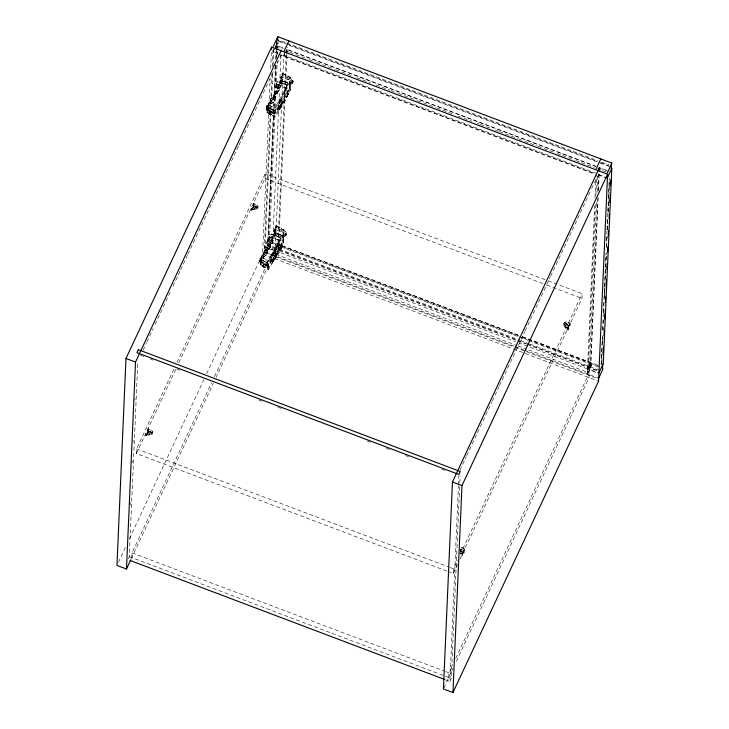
<?xml version="1.0" encoding="UTF-8"?>
<svg xmlns="http://www.w3.org/2000/svg" width="729" height="729" viewBox="0 0 729 729"><rect width="100%" height="100%" fill="white"/><g stroke="black" fill="none" stroke-linecap="round" stroke-linejoin="round"><path stroke-width="0.55" stroke-dasharray="3.65 2.73" d="M271.07 243.377L269.183 247.186L269.776 247.65L269.174 247.423L272.537 240.023L271.562 239.65C270.386 242.429 267.68 238.018 270.951 237.116L280.337 240.661L272.555 256.28L266.677 265.803L260.627 262.03M277.558 90.925L275.68 94.734L276.273 95.198L275.671 94.97L279.034 87.562L278.059 87.198L275.808 91.89L276.4 92.118L275.817 91.654L277.703 87.617C276.382 89.476 274.596 85.375 277.448 84.664L286.825 88.209L279.043 103.828L273.175 113.35L267.115 109.578L270.906 101.486L273.193 100.055L273.958 98.406L272.764 97.95L273.949 98.643L273.184 100.292L270.896 101.723L267.106 109.815L273.694 113.915C278.642 104.757 286.269 95.864 287.563 85.357L277.576 81.584C274.551 82.495 276.765 86.323 278.196 84.127L279.152 84.728L277.713 87.052L279.171 84.491M277.722 86.815L277.694 87.854L275.927 87.125M130.291 505.033L130.391 502.764M132.122 462.961L132.222 460.682M133.015 442.494L133.115 440.216M134.856 400.412L134.956 398.143M128.368 558.624L129.297 556.637L137.836 361.046M131.821 557.594L132.022 552.901L211.565 382.834M446.923 571.08L136.359 453.556L136.569 448.864L174.149 368.5M146.338 434.302L146.283 435.514A3.062 0.483 -69.3 0 0 147.395 434.238A3.062 0.483 -69.3 0 0 148.607 430.547L148.661 429.335L151.113 430.265A3.062 2.725 2.5 0 1 148.789 435.231L146.338 434.302L148.661 429.335M149.19 434.074L150.138 431.586A1.513 1.349 2.5 0 0 149.017 433.983L149.199 433.901M149.545 434.211L150.693 431.595L149.737 434.256A1.513 1.349 2.5 0 0 150.867 431.86L150.684 431.768M251.778 208.849L251.724 210.061A3.062 0.483 -69.3 0 0 252.835 208.786A3.062 0.483 -69.3 0 0 254.047 205.095L254.102 203.883L256.544 204.813A3.062 2.725 2.5 0 1 254.23 209.779L251.778 208.849L254.102 203.883M254.631 208.622L255.578 206.134A1.513 1.349 2.5 0 0 254.457 208.53L254.64 208.448M254.986 208.758L256.134 206.143L255.177 208.804A1.513 1.349 2.5 0 0 256.298 206.407L256.125 206.316M269.52 114.234L269.602 113.514L267.333 112.047L266.595 110.589L266.504 105.869L268.108 105.167L273.721 107.291L271.589 111.838L271.47 114.681L270.04 114.845L269.52 114.371L269.73 110.671L267.461 109.213L266.45 106.051M263.023 266.686L263.105 265.967L260.845 264.499L260.098 263.041L260.007 258.321L261.62 257.619L267.224 259.743L267.106 262.577L264.973 267.133L263.543 267.306L263.023 266.832L263.233 263.123L260.964 261.665L259.952 258.503M266.595 110.589L266.714 107.746M260.098 263.041L260.217 260.198M266.313 108.976L266.914 105.486M259.816 261.429L260.417 257.938M266.75 112.23L274.341 116.713C280.064 105.723 291.91 95.125 289.349 81.684L290.033 80.226L281.029 76.891L280.045 78.996L281.786 80.618L273.111 99.171L270.623 100.72L273.12 98.934L281.804 80.381L280.054 78.759L281.039 76.654L281.695 76.6L281.339 82.796L281.941 83.051L287.199 84.482L291.09 84.409L292.183 83.808L293.277 81.402L290.333 77.32L282.387 73.11L281.604 76.791L290.643 80.217L289.841 85.357L290.215 90.287L283.299 104.119L274.86 117.278L266.75 112.23L270.477 104.037L272.965 102.479L281.649 83.926L279.9 82.313L280.884 80.199L289.887 83.534L289.203 85.001L289.586 90.05M274.341 116.713L274.487 113.396L266.914 108.439L275.024 113.487L283.472 100.338L290.379 86.505L290.005 81.575L290.643 80.217M260.253 264.682L263.989 256.49L266.477 254.931L263.971 256.726L260.253 264.682L268.363 269.73C274.195 258.54 286.123 247.687 283.508 234.027L284.146 232.669L275.106 229.243L275.89 225.562L283.845 229.772L286.779 233.854L286.379 234.793L283.581 235.622L275.535 233.781L275.89 225.562M260.408 261.128L264.144 252.945L266.632 251.387L264.126 253.182L260.408 261.128L267.999 265.848L267.853 269.165L260.262 264.445M267.051 111.309L267.178 108.475M267.242 106.744L271.033 98.415L273.329 96.984L271.024 98.652L267.242 106.744L273.293 110.507L273.175 113.35M260.554 263.761L260.681 260.927M260.745 259.196L264.545 250.867L266.832 249.436L264.536 251.104L260.745 259.196L266.805 262.959L266.677 265.803M267.543 112.23L267.671 109.396M266.787 108.32L267.762 107.992L267.88 105.149M261.046 264.682L261.173 261.848M260.299 260.772L261.264 260.444L261.392 257.601M178.769 362.887L265.028 178.441L265.228 173.757L547.078 280.41M271.47 114.681L273.594 110.125L267.99 108.001L268.108 105.167M267.106 262.577L261.492 260.453L261.62 257.619M206.644 373.649L262.577 254.047L270.222 78.923M270.669 68.69L271.416 51.631M269.602 113.514L269.73 110.671M270.04 114.845L269.639 111.4M270.477 104.037L272.956 102.716L281.649 83.926M263.543 267.306L263.233 263.123M271.99 73.319L264.18 252.425L513.79 346.895M272.281 66.521L273.02 49.563M267.47 250.858L266.696 252.507L264.399 254.175L266.686 252.744L267.47 250.858L266.276 250.402L267.188 248.443L268.974 249.364L267.188 248.443M514.027 346.157L264.937 251.906L272.792 71.98M273.083 65.173L273.867 47.367M264.973 267.133L265.101 264.29L267.224 259.743M274.086 95.563C270.951 94.296 276.163 95.371 273.311 97.221M267.461 251.095L266.276 250.402M266.404 247.331L267.589 248.024L266.404 247.331L267.324 245.372L269.11 246.284M273.822 92.92L275.598 93.831L273.822 92.92L272.892 95.116M267.324 245.372L516.934 339.951M264.937 251.906L267.607 246.192L275.507 65.127M275.762 59.459L276.109 51.522M277.713 53.08L273.685 51.559L276.355 45.845L276.583 40.605L285.094 43.822M275.69 65.765L267.835 245.691L269.347 242.465L277.257 61.409M275.99 58.967L276.337 51.021M276.382 49.891L276.765 41.161M273.694 113.915L273.831 110.598L279.745 101.03L287.563 85.357M264.408 253.938L260.618 262.267L267.197 266.367L267.343 263.051L273.257 253.482L281.066 237.818L271.088 234.036L269.63 236.396M276.018 65.492L268.19 244.953L519.403 340.015M276.373 57.536L276.765 48.451M276.81 47.312L277.166 39.366L285.677 42.583M275.48 96.675L273.685 95.991L275.48 96.675L276.282 94.961M275.917 87.352L275.999 86.778M276.045 84.282L276.127 83.707C275.498 85.011 278.414 85.712 278.196 84.127M269.311 244.343L269.912 244.57L269.311 244.343L271.215 240.069L271.252 240.524M277.53 55.058L277.731 50.511M277.749 50.064L278.278 37.926M269.639 240.151L269.429 239.577M269.776 237.071L271.388 237.444L269.776 237.071L269.639 236.16M268.363 269.73L268.527 265.939L276.974 252.79L283.891 238.957M275.945 87.079L277.448 84.664M276.118 83.944L277.576 81.584M269.457 239.531L270.951 237.116M271.088 234.036L280.455 237.827L280.337 240.661M271.097 242.338L271.543 241.381M278.041 88.929L279.034 87.562M277.749 88.072L278.059 87.198M271.562 239.65L272.528 240.251L271.534 241.618M272.09 238.401L272.673 236.943L271.698 236.579L271.388 237.444M271.698 236.579L272.673 236.943M278.496 109.414L279.954 105.249C281.257 106.306 276.282 114.927 279.954 105.249M271.999 261.866L273.466 257.702C274.76 258.759 269.785 267.379 273.466 257.702M280.929 55.231L272.099 257.647L216.167 377.248M281.631 84.163L279.9 82.313M273.402 234.765C278.05 238.638 270.714 234.483 274.541 232.642L283.39 235.986M273.557 231.211C278.168 234.957 271.06 231.23 274.551 229.106L275.197 229.052L274.851 235.248L275.444 235.503L280.701 236.934L284.602 236.861L285.686 236.26L286.779 233.854M279.189 103.126L279.271 101.231L280.993 97.896L281.585 98.114L281.503 100.01L279.781 103.345L279.189 103.126L280.911 99.782L280.993 97.896M272.692 255.578L272.774 253.683L274.496 250.348L275.097 250.566L275.015 252.462L273.293 255.797L272.692 255.578L274.414 252.234L274.496 250.348M279.781 103.345L279.863 101.459L281.585 98.114M279.89 82.55L280.884 80.199M273.293 255.797L273.375 253.911L275.097 250.566M281.039 80.19L281.184 76.873M273.393 235.002L274.396 232.651M273.548 231.448L274.551 229.106M274.541 232.642L274.541 229.343M281.339 82.796L282.032 81.329L282.387 73.11M275.571 251.241L275.334 256.644L279.972 246.73L278.478 249.719L286.916 55.039M282.005 104.192L282.087 102.297L283.836 98.971L284.465 99.208L284.383 101.094L282.56 104.402L282.005 104.192L283.754 100.857L283.836 98.971M287.226 49.326L283.973 56.042L284.182 53.864M276.063 256.854L276.145 254.959L275.589 254.749L277.348 251.423L277.968 251.66L277.886 253.555L276.063 256.854L275.507 256.644L275.79 250.958M284.337 55.313L284.51 51.331M282.56 104.402L282.642 102.507L284.465 99.208M275.507 256.644L277.257 253.318L277.348 251.423M284.137 93.959L284.264 91.125L286.953 85.375L277.567 81.821M277.64 246.411L277.767 243.577L280.455 237.827M286.233 54.201L277.904 245.035L517.982 335.887M286.287 53.062L286.442 49.39L595.721 166.412M284.72 94.424L284.866 91.116M267.197 266.367L278.232 246.876L278.378 243.568M278.46 245.254L278.241 250.22L275.571 255.925M286.98 54.01L287.317 47.248M286.825 88.209L286.953 85.375M278.232 246.876L280.92 241.126L281.066 237.818M287.991 93.467L288.137 90.15L289.732 86.733M267.853 269.165C274.414 259.861 280.264 249.956 283.235 239.185L282.852 234.137L283.535 232.679L274.687 229.325M289.203 85.001L289.349 81.684M281.494 245.919L283.098 242.502L282.852 234.137M289.841 85.357L290.033 80.226M283.098 242.502L283.235 239.185M283.727 242.739L283.535 232.679M290.215 90.287L290.379 86.505M283.344 237.809L284.146 232.669M448.763 677.523L448.973 672.831L452.827 664.593M447.989 571.481L453.31 573.495L453.511 568.802L457.365 560.555M445.638 679.847L449.893 681.46L458.432 485.86M458.477 484.73L458.878 475.627M449.893 681.46L451.287 678.48L459.771 484.02M459.826 482.89L460.127 476.064M460.19 551.753L461.512 549.411A1.513 1.349 2.5 0 1 460.391 551.807L460.391 551.634A1.513 1.349 2.5 0 0 461.521 549.238L460.792 548.964A1.513 1.349 2.5 0 0 460.017 549.046M460.218 550.814L460.992 549.01L460.227 550.641M464.209 548.746L461.831 554.915A3.062 0.483 -69.3 0 0 462.942 553.639A3.062 0.483 -69.3 0 0 464.154 549.948L464.209 548.746L461.758 547.816A3.062 2.725 2.5 0 0 461.029 547.716M565.276 326.173L566.433 323.558L565.103 326.082A1.513 1.349 2.5 0 1 566.223 323.676L566.424 323.731M565.631 326.3L566.952 323.958A1.513 1.349 2.5 0 1 565.822 326.355L565.64 326.127M567.326 328.25L567.271 329.462A3.062 0.483 -69.3 0 0 568.374 328.187A3.062 0.483 -69.3 0 0 569.595 324.496L569.641 323.284L567.198 322.364A3.062 2.725 2.5 0 0 564.875 327.33L567.326 328.25L569.641 323.284M460.054 559.07L581.97 298.38L582.179 293.687L557.712 284.428M587.237 374.67L594.645 205.824M594.992 197.887L595.784 179.735M595.447 204.448L588.257 369.202L519.567 343.204M595.848 195.372L596.741 174.96M596.686 202.462L589.041 377.586L455.479 663.171M597.133 192.228L597.88 175.17M597.844 198.06L590.381 367.744L591.884 364.737L587.282 374.624M598.09 190.187L599.138 167.351M598.172 197.605L590.927 363.489L519.048 336.288M598.473 190.798L599.256 172.645M599.311 171.515L599.475 167.834L598.91 167.624L598.181 169.174M601.115 364.755L602.309 337.536M602.655 329.59L603.348 313.716M603.393 312.577L605.972 253.592M606.273 246.794L606.965 230.911M607.011 229.772L609.244 178.733M601.352 364.263L602.591 335.905M602.837 330.228L603.284 320.022M603.63 312.085L604.177 299.61M604.223 298.471L606.209 253.1M606.455 247.432L606.947 236.087M607.248 229.28L607.786 216.805M607.986 212.267L609.471 178.231M601.771 361.939L602.318 349.446M602.61 342.63L602.91 335.814M603.156 330.137L603.257 327.868M603.503 322.191L603.603 319.913M603.904 313.096L604.15 307.419M604.642 296.065L605.088 285.841M605.389 279.025L605.981 265.392M606.227 259.715L606.528 252.899M606.774 247.222L606.874 244.953M607.175 238.137L607.275 235.859M607.521 230.182L607.822 223.366M608.314 212.011L608.715 202.926M609.007 196.11L609.608 182.478M147.231 434.293L148.014 431.896C145.062 440.881 149.828 425.098 147.222 434.466M252.662 208.84L253.81 206.398M269.557 236.734L269.602 236.223M462.077 553.439C466.159 544.827 460.136 560.191 463.507 551.015M463.562 551.297L462.122 553.721M567.517 327.977L568.392 325.626L569.003 325.672L567.855 328.287L568.994 325.845M568.647 325.708L568.347 326.82M590.727 362.55L587.474 369.248L597.57 373.029M518.219 335.149L268.062 240.452L269.575 237.226L269.129 237.053L264.417 246.931L275.58 251.168L278.697 244.516M568.164 327.002L567.909 328.396L569.003 325.599L567.508 328.15M598.217 169.365L599.129 167.388L606.61 170.231M292.183 83.808L292.274 81.666L289.65 78.787L281.704 74.577M293.277 81.402L292.867 82.341L290.078 83.17L282.032 81.329M285.686 236.26L285.786 234.118L283.153 231.239L275.207 227.029M278.551 108.074L280.401 105.413M272.063 260.526L273.904 257.866M143.057 350.166L146.438 342.949M146.921 341.919L153.181 328.515M155.113 324.396L171.023 290.379M172.946 286.26L180.181 270.796M180.664 269.766L187.408 255.341M187.891 254.303L212.959 200.712M213.442 199.682L220.185 185.248M220.668 184.218L238.511 146.082M238.984 145.053L271.288 75.989M271.771 74.959L280.929 55.377L594.682 174.103M285.54 51.568L283.763 55.377L281.749 54.611M282.296 74.777L282.989 73.301M266.905 108.676L270.632 100.493M272.755 98.187L274.095 95.335M285.003 75.944L285.686 74.467M281.941 83.051L282.624 81.584M287.508 77.31L288.192 75.843M284.656 83.935L285.34 82.468M289.65 78.787L290.333 77.32M287.199 84.482L287.882 83.006M291.272 80.272L291.964 78.805M289.395 84.637L290.078 83.17M292.274 81.666L292.967 80.199M291.09 84.409L291.782 82.942M177.047 362.313L265.228 173.757M136.359 453.556L175.88 369.065M146.875 434.165L148.37 431.85M252.316 208.713L253.455 206.271M118.408 562.323L125.634 546.85M129.498 538.603L203.746 379.827M275.808 227.229L276.491 225.753M271.68 238.301L271.206 240.306L269.648 239.914M266.258 250.639L267.607 247.787M266.614 251.623L275.307 232.833M274.851 235.248L275.535 233.781M278.505 228.396L279.198 226.919M268.974 249.364L269.785 247.413M275.444 235.503L276.127 234.036M266.459 255.168L275.152 236.378M281.011 229.763L281.704 228.295M278.159 236.387L278.843 234.92M214.454 376.647L272.3 252.963L516.925 345.528M283.153 231.239L283.845 229.772M280.701 236.934L281.385 235.458M131.302 558.706L213.287 383.399M284.784 232.724L285.467 231.257M282.706 237.454L283.581 235.622M285.786 234.118L286.47 232.651M284.602 236.861L285.285 235.394M460.008 470.096L466.278 456.7M466.751 455.671L491.82 402.071M492.303 401.041L499.055 386.607M499.538 385.577L524.598 331.977M525.08 330.948L550.149 277.348M550.632 276.318L591.128 189.74M591.611 188.711L597.388 176.336M460.263 554.377L582.179 293.687M453.31 573.495L457.648 564.219M455.716 658.405L589.251 372.893L527.559 349.546M443.906 687.921L453.101 668.247M277.968 251.66L276.145 254.959M284.264 91.125L273.293 110.507M277.767 243.577L266.805 262.959M288.137 90.15L281.877 102.033L274.487 113.396M281.64 242.602L275.389 254.494L267.999 265.848M463.307 551.215L462.468 553.849M288.629 93.312C284.465 100.356 290.734 94.989 287.809 93.002L286.205 96.583L287.208 97.112M279.216 109.961L280.929 105.614L280.455 107.61L278.806 109.806L280.856 105.587L278.806 109.806M274.359 258.039L272.354 261.301L272.719 262.413C275.963 254.202 275.179 258.558 272.309 262.258M286.306 96.775L287.809 93.002M274.432 258.066L272.719 262.413M253.4 206.152L252.662 209.013M268.892 242.52L264.244 252.453M280.875 80.436L281.531 80.381M274.386 232.888L275.033 232.843M270.158 112.011L271.589 111.838L272.336 112.822M263.67 264.463L265.101 264.29L265.839 265.274M460.983 549.183L460.783 549.137A1.513 1.349 2.5 0 0 460.008 549.219M282.369 73.465L289.686 77.329L292.375 81.065L291.008 82.468L289.459 82.678L282.041 80.974M275.881 225.917L283.198 229.781L285.877 233.517L284.52 234.92L282.961 235.13L275.553 233.426M286.743 42.993L597.57 160.608M601.835 162.221L609.28 165.036M277.877 40.514L286.388 43.731M287.454 44.132L598.299 161.756M600.423 162.567L608.934 165.784M289.349 45.435L598.062 162.257M600.195 163.059L609.763 166.686M282.898 47.74L276.583 45.353L278.095 42.127L277.53 41.963L272.928 51.768L277.986 53.773M595.894 166.294L287.18 49.481M276.355 45.845L283.408 48.515M599.457 168.107L608.533 171.543M274.979 46.72L281.358 49.135M285.613 50.748L288.812 51.95M289.869 52.351L307.966 59.204M309.032 59.605L315.42 62.02M316.486 62.43L327.13 66.457M328.196 66.858L334.584 69.273M335.65 69.674L351.615 75.716M356.937 77.73L370.779 82.969M376.1 84.983L389.942 90.223M390.999 90.624L397.387 93.039M398.453 93.44L409.097 97.467M410.163 97.877L416.551 100.292M417.617 100.693L428.26 104.721M429.326 105.122L435.714 107.546M436.78 107.947L452.745 113.988M458.067 116.002L471.909 121.242M477.231 123.256L479.363 124.058M480.42 124.459L491.073 128.486M495.328 130.099L498.518 131.311M499.584 131.712L510.227 135.74M511.293 136.141L517.681 138.556M518.747 138.966L529.391 142.993M530.457 143.394L536.845 145.809M537.911 146.21L556.008 153.063M557.065 153.464L561.33 155.077M562.396 155.477L575.163 160.307M576.229 160.717L580.484 162.321M581.551 162.731L594.326 167.561M597.525 168.773L601.78 170.376M602.837 170.786L606.036 171.989M596.24 173.338L283.772 55.094L275.234 250.749L515.312 341.591M598.801 174.586L606.865 177.639M278.988 54.156L594.937 173.657M598.099 174.905L606.081 177.922M281.44 80.582L290.479 83.999M278.177 84.354L279.152 84.728M277.439 84.892L287.417 88.674M278.05 87.434L279.025 87.799M280.911 99.782L281.503 100.01M283.754 100.857L284.383 101.094M279.271 101.231L279.863 101.459M282.087 102.297L282.642 102.507M548.144 280.811L556.646 284.028M265.028 178.441L542.622 283.49M546.878 285.094L581.97 298.38M251.077 209.961L251.778 210.234M567.326 329.636L568.028 329.9M274.942 233.034L283.982 236.451M270.942 237.353L280.92 241.126M522.474 336.762L598.09 365.338M518.182 335.212L278.642 244.47M522.438 336.825L590.563 362.605M600.013 366.641L590.937 363.215L588.267 368.92L598.345 372.738M269.347 242.465L518.437 336.725M519.504 337.126L528.024 340.352M529.081 340.753L598.281 366.933M520.47 340.416L528.99 343.632M530.047 344.042L600.304 370.624M518 340.352L526.511 343.578M527.577 343.979L597.835 370.569M267.607 246.192L516.697 340.452M517.763 340.853L526.283 344.07M527.34 344.48L599.73 371.863M274.414 252.234L275.015 252.462M277.257 253.318L277.886 253.555M517.991 345.929L526.493 349.145M272.774 253.683L273.375 253.911M515.093 346.567L523.613 349.783M524.67 350.184L598.117 377.977M514.856 347.296L597.37 378.515M262.577 254.047L524.16 353.036M525.226 353.437L598.564 381.185M140.651 355.315L143.841 356.527M150.22 358.941L153.409 360.144M176.81 369.002L179.999 370.214M258.704 399.993L261.902 401.196M277.849 407.238L281.039 408.44M367.188 441.045L370.387 442.248M386.334 448.289L389.532 449.492M405.479 455.534L408.668 456.737M441.646 469.212L444.836 470.424M460.5 552.837L462.596 553.63L462.532 555.179A3.062 0.483 -69.3 0 0 463.635 553.903A3.062 0.483 -69.3 0 0 464.856 550.213L464.92 548.664L461.767 547.47A3.062 2.725 2.5 0 0 461.047 547.37M462.068 553.603L463.562 551.124L463.161 550.878M459.434 552.782L461.885 553.703M145.636 435.423L146.338 435.687M461.885 555.088L462.587 555.352M136.569 448.864L449.255 567.189M450.322 567.59L453.511 568.802M132.022 552.901L444.717 671.227M445.784 671.628L448.973 672.831M129.297 556.637L444.909 676.065M445.574 676.321L451.287 678.48M267.251 106.507L273.831 110.598M260.754 258.959L267.343 263.051M260.417 260.891L268.527 265.939M145.654 433.691L145.581 435.249A3.062 0.483 -69.3 0 0 146.693 433.974A3.062 0.483 -69.3 0 0 147.905 430.283L147.978 428.725L151.122 429.919A3.062 2.725 2.5 0 1 148.798 434.885L145.654 433.691M251.086 208.239L251.022 209.797A3.062 0.483 -69.3 0 0 252.134 208.521A3.062 0.483 -69.3 0 0 253.346 204.831L253.41 203.273L256.562 204.466A3.062 2.725 2.5 0 1 254.239 209.433L251.086 208.239M568.037 328.178L567.973 329.727A3.062 0.483 -69.3 0 0 569.076 328.451A3.062 0.483 -69.3 0 0 570.288 324.76L570.36 323.211L567.208 322.018A3.062 2.725 2.5 0 0 564.884 326.984L568.037 328.178M587.702 368.983L587.483 373.95L590.153 368.245L590.372 363.279L587.702 368.983M280.747 248.735C280.884 251.687 283.854 240.707 280.747 248.735M279.845 248.398C280.009 251.341 283.125 240.452 279.845 248.398M267.835 240.944L265.165 246.657L275.243 250.475L277.913 244.762L267.835 240.944M255.97 206.052L255.587 205.961A1.513 1.349 2.5 0 0 254.467 208.357L255.186 208.631A1.513 1.349 2.5 0 0 256.307 206.234L255.97 206.052M566.615 323.603L566.233 323.512A1.513 1.349 2.5 0 0 565.112 325.909L565.832 326.182A1.513 1.349 2.5 0 0 566.952 323.785L566.615 323.603M150.529 431.504L150.147 431.413A1.513 1.349 2.5 0 0 149.026 433.81L149.746 434.083A1.513 1.349 2.5 0 0 150.867 431.686L150.529 431.504"/><path stroke-width="1.09" d="M598.081 170.613L452.463 481.978L443.423 688.951L452.946 692.55L598.564 381.185L607.594 174.222L271.616 47.084L125.989 358.449L116.959 565.412L126.482 569.012L130.819 559.735M126.482 569.012L135.512 362.049L281.13 50.684M271.516 49.353L271.616 47.084M288.966 40.906L284.346 50.547M452.946 692.55L461.976 485.587L607.594 174.222M600.869 158.931L596.231 168.645M602.537 368.546L602.728 363.999M603.229 352.645L603.475 346.968M603.967 335.604L604.195 330.41M604.696 319.065L604.942 313.388M605.434 302.052L605.653 296.985M606.154 285.631L606.4 279.945M606.874 269.156L607.12 263.479M607.612 252.143L607.84 247.013M608.332 235.649L608.56 230.592M609.079 218.618L609.298 213.57M609.79 202.234L610.018 197.03M610.519 185.676L610.765 179.999M611.257 168.636L611.467 164.007M598.728 373.348L603.275 363.616L611.804 168.454L611.276 168.199M611.795 168.508L607.175 178.304M277.166 39.366L278.323 36.878L611.513 162.959M607.385 172.819L612.032 162.922M598.391 378.898L603.001 368.965M125.989 358.449L135.512 362.049M452.463 481.978L461.976 485.587M130.026 560.428L444.581 679.446M277.886 36.486L273.238 46.419M138.337 349.674L136.943 352.654L458.924 474.497L460.318 471.517L138.337 349.674"/></g></svg>
